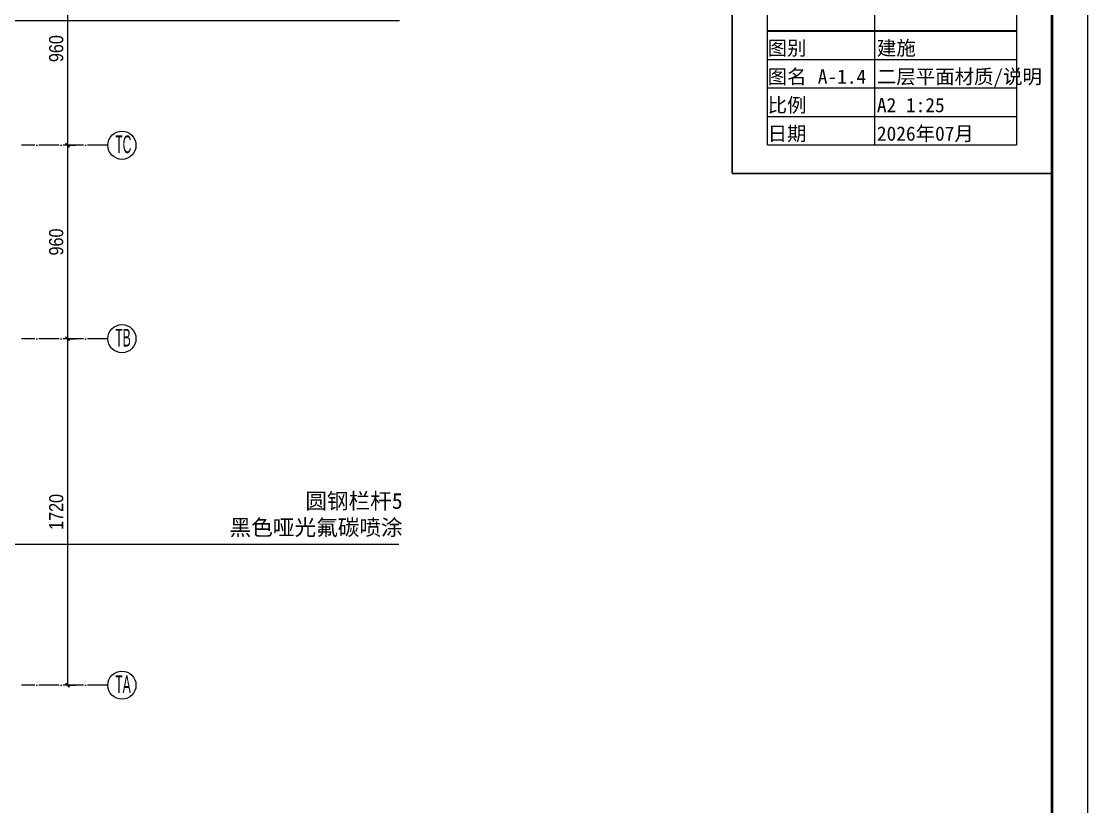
# Model space of a CAD drawing. Extents: x 9928 to 93764, y -101273 to -34887.
# Drawn here: x 30384 to 35681, y -84980 to -81082 of the extents above; entities that cross this region are included whole.
import ezdxf
from ezdxf import colors
from ezdxf.entities.mleader import LeaderData, LeaderLine
from ezdxf.enums import TextEntityAlignment as Align
from ezdxf.math import Vec2, Vec3

# ---------------------------------------------------------------- set-up
doc = ezdxf.new("R2010")
doc.units = 0
doc.header["$LTSCALE"] = 1000
doc.header["$MEASUREMENT"] = 0
doc.linetypes.add('DOTE', pattern=[2.42, 2, -0.2, 0.02, -0.2])
for name, color, linetype in [('A-ANNO-DIMS', 6, 'Continuous'), ('A-ANNO-NOTE', 4, 'Continuous'), ('GL', 131, 'Continuous')]:
    doc.layers.add(name, color=color, linetype=linetype)
doc.layers.add('A-ANNO-NPLT', color=250, linetype='Continuous', plot=False)
doc.styles.add('DIM_T3', font='ARIALN.TTF')
doc.styles.get("Standard").update_dxf_attribs({"font": 'gbenor.shx', "bigfont": 'gbcbig.shx'})
doc.styles.add('TBLK-A1$0$EN', font='')
doc.styles.get('TBLK-A1$0$EN').set_extended_font_data('SimSun')
doc.dimstyles.new('_TCH_ARCH&&20', dxfattribs={"dimtxt": 70, "dimasz": 20, "dimexe": 40, "dimexo": 40, "dimgap": 20, "dimtad": 1, "dimdec": 0, "dimzin": 0, "dimdsep": 46, "dimtxsty": 'DIM_T3', "dimblk": 'ARCHTICK', "dimcen": 0.09, "dimclrd": 6, "dimclre": 6, "dimclrt": 6, "dimazin": 2, "dimtfac": 1, "dimtdec": 0, "dimtix": 1, "dimtmove": 2, "dimatfit": 3, "dimfxl": 100, "dimfxlon": 1, "dimtolj": 1, "dimtzin": 0, "dimarcsym": 0})

# ---------------------------------------------------------------- blocks, each defined once
blk = doc.blocks.new('_DotSmall')
at = {"color": 0, "linetype": 'ByBlock', "const_width": 0.5}
blk.add_lwpolyline([(-0.0625, 0, 1), (0.0625, 0, 1)], format="xyb", close=True, dxfattribs=at)
blk = doc.blocks.new('alsidufhasdf')
at = {"layer": 'A-ANNO-NOTE'}
blk.add_line((-71369.3, -56095.3), (-70145.8, -56095.3), dxfattribs=at)
at = {"layer": 'A-ANNO-NOTE', "const_width": 12.5, "flags": 128}
blk.add_lwpolyline([(-69970.8, -65800.3), (-69970.8, -51475.3), (-80015.8, -51475.3), (-80015.8, -65800.3)], close=True, dxfattribs=at)
at = {"layer": 'A-ANNO-NOTE', "const_width": 8.75, "flags": 128}
blk.add_lwpolyline([(-71544.3, -56795.3), (-71544.3, -51475.3)], dxfattribs=at)
at = {"layer": 'A-ANNO-NOTE', "const_width": 8.75}
for points in [[(-71369.3, -56095.3), (-70145.8, -56095.3)], [(-71544.3, -56795.3), (-69970.8, -56795.3)]]:
    blk.add_lwpolyline(points, dxfattribs=at)
at = {"layer": 'A-ANNO-NPLT'}
for p, q in [((-70844.3, -51615.3), (-70844.3, -56655.3)), ((-71369.3, -56095.3), (-70145.8, -56095.3)), ((-71369.3, -56095.3), (-70145.8, -56095.3)), ((-71369.3, -56235.3), (-70145.8, -56235.3)), ((-71369.3, -56235.3), (-70145.8, -56235.3)), ((-71369.3, -56235.3), (-70145.8, -56235.3)), ((-71369.3, -56375.3), (-70145.8, -56375.3)), ((-71369.3, -56375.3), (-70145.8, -56375.3)), ((-71369.3, -56515.3), (-70145.8, -56515.3)), ((-71369.3, -56515.3), (-70145.8, -56515.3)), ((-71369.3, -56655.3), (-70145.8, -56655.3)), ((-71369.3, -56655.3), (-70145.8, -56655.3))]:
    blk.add_line(p, q, dxfattribs=at)
blk.add_lwpolyline([(-69795.8, -66000.3), (-69795.8, -51300.3), (-80190.8, -51300.3), (-80190.8, -66000.3)], close=True, dxfattribs=at)
for points in [[(-71369.3, -56655.3), (-71369.3, -51615.3)], [(-70145.8, -51615.3), (-70145.8, -56655.3)], [(-70145.8, -56795.3), (-71369.3, -56795.3)]]:
    blk.add_lwpolyline(points, dxfattribs=at)
at = {"layer": 'A-ANNO-NOTE', "style": 'TBLK-A1$0$EN'}
for s, p in [('图别', (-71369.3, -56235.3)), ('图名', (-71369.3, -56375.3)), ('比例', (-71369.3, -56515.3)), ('A2 1:25', (-70832.2, -56515.3)), ('日期', (-71369.3, -56655.3)), ('2026年07月', (-70832.2, -56655.3))]:
    blk.add_text(s, height=70, dxfattribs=at).set_placement(p, align=Align.BOTTOM_LEFT)
blk = doc.blocks.new('TZ')
at = {"layer": 'GL', "color": 3, "linetype": 'DOTE', "ltscale": 0.05}
for p, q in [((16141.3, -118531.7), (15712.3, -118531.7)), ((16141.3, -119491.7), (15712.3, -119491.7)), ((16141.3, -121211.7), (15712.3, -121211.7))]:
    blk.add_line(p, q, dxfattribs=at)
at = {"layer": 'GL', "color": 3}
for centre in [(16211.3, -118531.7), (16211.3, -119491.7), (16211.3, -121211.7)]:
    blk.add_circle(centre, 70, dxfattribs=at)
at = {"layer": 'GL', "color": 3, "style": 'DIM_T3', "width": 0.6}
for s, p in [('TC', (16178.5, -118570.6)), ('TB', (16178.5, -119530.6)), ('TA', (16178.5, -121250.6))]:
    blk.add_text(s, height=87.5, dxfattribs=at).set_placement(p)
blk = doc.blocks.new('_ArchTick')
at = {"color": 0, "linetype": 'ByBlock', "const_width": 0.4}
blk.add_lwpolyline([(-0.5, -0.5), (0.5, 0.5)], dxfattribs=at)
blk = doc.blocks.new('*D920')
at = {"layer": 'A-ANNO-DIMS', "color": 6, "lineweight": -2, "transparency": 16777216}
for p, q in [((30613.3, -80737.6), (30653.3, -80737.6)), ((30613.3, -80737.6), (30613.3, -81697.1)), ((30613.3, -81697.1), (30653.3, -81697.1))]:
    blk.add_line(p, q, dxfattribs=at)
at = {"layer": 'Defpoints', "color": 0, "transparency": 16777216}
for p in [(30598.9, -80737.6), (30598.9, -81697.1), (30613.3, -81697.1)]:
    blk.add_point(p, dxfattribs=at)
at = {"layer": 'A-ANNO-DIMS', "color": 6, "lineweight": -2, "transparency": 16777216, "xscale": 20, "yscale": 20, "zscale": 20}
for p, rotation in [((30613.3, -80737.6), 90), ((30613.3, -81697.1), 270)]:
    blk.add_blockref('_ArchTick', p, dxfattribs=dict(at, rotation=rotation))
at = {"layer": 'A-ANNO-DIMS', "color": 6, "transparency": 16777216, "insert": (30557.5, -81217.3), "char_height": 70, "attachment_point": 5, "rotation": 90, "style": 'DIM_T3'}
blk.add_mtext('\\A1;960', dxfattribs=at)
blk = doc.blocks.new('*D921')
at = {"layer": 'A-ANNO-DIMS', "color": 6, "lineweight": -2, "transparency": 16777216}
for p, q in [((30613.3, -81697.1), (30653.3, -81697.1)), ((30613.3, -81697.1), (30613.3, -82657.1)), ((30613.3, -82657.1), (30653.3, -82657.1))]:
    blk.add_line(p, q, dxfattribs=at)
at = {"layer": 'Defpoints', "color": 0, "transparency": 16777216}
for p in [(30598.9, -81697.1), (30598.9, -82657.1), (30613.3, -82657.1)]:
    blk.add_point(p, dxfattribs=at)
at = {"layer": 'A-ANNO-DIMS', "color": 6, "lineweight": -2, "transparency": 16777216, "xscale": 20, "yscale": 20, "zscale": 20}
for p, rotation in [((30613.3, -81697.1), 90), ((30613.3, -82657.1), 270)]:
    blk.add_blockref('_ArchTick', p, dxfattribs=dict(at, rotation=rotation))
at = {"layer": 'A-ANNO-DIMS', "color": 6, "transparency": 16777216, "insert": (30557.5, -82177.1), "char_height": 70, "attachment_point": 5, "rotation": 90, "style": 'DIM_T3'}
blk.add_mtext('\\A1;960', dxfattribs=at)
blk = doc.blocks.new('*D922')
at = {"layer": 'A-ANNO-DIMS', "color": 6, "lineweight": -2, "transparency": 16777216}
for p, q in [((30613.3, -82657.1), (30653.3, -82657.1)), ((30613.3, -82657.1), (30613.3, -84377.1)), ((30613.3, -84377.1), (30653.3, -84377.1))]:
    blk.add_line(p, q, dxfattribs=at)
at = {"layer": 'Defpoints', "color": 0, "transparency": 16777216}
for p in [(30598.9, -82657.1), (30598.9, -84377.1), (30613.3, -84377.1)]:
    blk.add_point(p, dxfattribs=at)
at = {"layer": 'A-ANNO-DIMS', "color": 6, "lineweight": -2, "transparency": 16777216, "xscale": 20, "yscale": 20, "zscale": 20}
for p, rotation in [((30613.3, -82657.1), 90), ((30613.3, -84377.1), 270)]:
    blk.add_blockref('_ArchTick', p, dxfattribs=dict(at, rotation=rotation))
at = {"layer": 'A-ANNO-DIMS', "color": 6, "transparency": 16777216, "insert": (30557.5, -83517.1), "char_height": 70, "attachment_point": 5, "rotation": 90, "style": 'DIM_T3'}
blk.add_mtext('\\A1;1720', dxfattribs=at)

msp = doc.modelspace()

# ---------------------------------------------------------------- block references
at = {"layer": 'A-ANNO-DIMS', "xscale": 1.010204081632657, "yscale": 1.010204081632657, "zscale": 1.010204081632657}
msp.add_blockref('alsidufhasdf', (106188.7, -24462.1), dxfattribs=at)
at = {"layer": 'GL'}
msp.add_blockref('TZ', (14672.1, 36834.7), dxfattribs=at)

# ---------------------------------------------------------------- texts
at = {"layer": 'A-ANNO-NOTE', "style": 'TBLK-A1$0$EN'}
for s, p in [('建施', (34633.8, -81271.1)), ('A-1.4', (34340.1, -81412.6)), ('二层平面材质/说明', (34633.8, -81412.6))]:
    msp.add_text(s, height=70.71, dxfattribs=at).set_placement(p, align=Align.BOTTOM_LEFT)

# ---------------------------------------------------------------- dimensions: what is measured, and where the dimension line sits
at = {"layer": 'A-ANNO-DIMS'}
for base, p1, p2, picture, middle in [((30613.2869, -81697.0902), (30598.9105, -80737.5738), (30598.9105, -81697.0902), '*D920', (30557.5468, -81217.332)), ((30613.3, -82657.1), (30598.9, -81697.1), (30598.9, -82657.1), '*D921', (30557.5, -82177.1)), ((30613.3, -84377.1), (30598.9, -82657.1), (30598.9, -84377.1), '*D922', (30557.5, -83517.1))]:
    dim = msp.add_linear_dim(base=base, p1=p1, p2=p2, angle=90, dimstyle='_TCH_ARCH&&20', dxfattribs=at)
    dim.commit()
    dim.dimension.update_dxf_attribs({"geometry": picture, "text_midpoint": middle})

# ---------------------------------------------------------------- leaders
at = {"layer": 'A-ANNO-NOTE'}
ml = msp.add_multileader_mtext('Standard', dxfattribs=at)
ml.set_content('{\\fSimSun|b0|i0|c134|p2;圆钢栏杆4\\P黑色哑光氟碳喷涂}', color=256)
ml.set_leader_properties()
ml.set_arrow_properties(name='DOTSMALL')
ml.build(insert=Vec2(0, 0))
ml.multileader.update_dxf_attribs({"text_left_attachment_type": 5, "text_right_attachment_type": 5, "dogleg_length": 81.8, "arrow_head_size": 69.3})
ctx = ml.context
ctx.base_point, ctx.char_height, ctx.arrow_head_size, ctx.landing_gap_size, ctx.plane_origin = Vec3(31389.3, -81077.2), 78.75, 69.3, 4.72, Vec3(23899.2, -81744.4)
ctx.left_attachment, ctx.right_attachment, ctx.text_align_type = 5, 5, 2
notes = []
notes.append((ctx, [(1, (1, 1, 0), (29244.3, -81077.2), (1, 0), 2145.1, [(0, [(29089.1, -81288.9)], 0, [])])]))
ctx.mtext.insert, ctx.mtext.alignment, ctx.mtext.flow_direction = Vec3(32281.4, -80823.7), 3, 5
ml = msp.add_multileader_mtext('Standard', dxfattribs=at)
ml.set_content('{\\fSimSun|b0|i0|c134|p2;圆钢栏杆5\\P黑色哑光氟碳喷涂}', color=256)
ml.set_leader_properties()
ml.set_arrow_properties(name='DOTSMALL')
ml.build(insert=Vec2(0, 0))
ml.multileader.update_dxf_attribs({"text_left_attachment_type": 5, "text_right_attachment_type": 5, "dogleg_length": 81.8, "arrow_head_size": 69.3})
ctx = ml.context
ctx.base_point, ctx.char_height, ctx.arrow_head_size, ctx.landing_gap_size, ctx.plane_origin = Vec3(31385.8, -83676.6), 78.75, 69.3, 4.72, Vec3(23899.2, -84343.9)
ctx.left_attachment, ctx.right_attachment, ctx.text_align_type = 5, 5, 2
notes.append((ctx, [(1, (1, 1, 0), (29643.6, -83676.6), (1, 0), 1742.3, [(0, [(29488.4, -83888.3)], 0, [])])]))
ctx.mtext.insert, ctx.mtext.alignment, ctx.mtext.flow_direction = Vec3(32277.9, -83423.2), 3, 5
for ctx, leaders in notes:
    for number, flags, end, landing, length, lines in leaders:
        leader = LeaderData()
        leader.index, (leader.has_last_leader_line, leader.has_dogleg_vector, leader.attachment_direction) = number, flags
        leader.last_leader_point, leader.dogleg_vector, leader.dogleg_length = Vec3(end), Vec3(landing), length
        for number, points, colour, breaks in lines:
            line = LeaderLine()
            line.index, line.vertices, line.color, line.breaks = number, Vec3.list(points), colors.encode_raw_color(colour), breaks
            leader.lines.append(line)
        ctx.leaders.append(leader)

doc.saveas('drawing.dxf')
